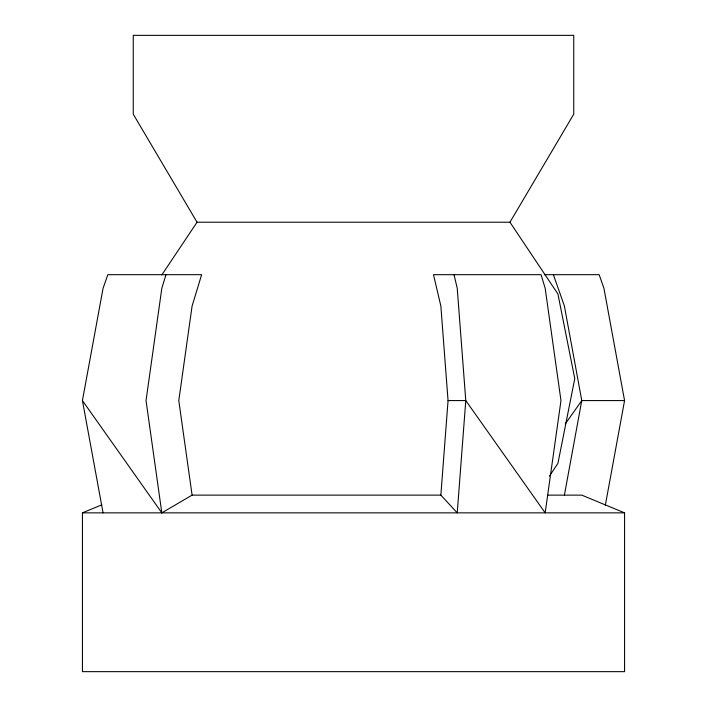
<?xml version="1.0" encoding="UTF-8"?>
<svg xmlns="http://www.w3.org/2000/svg" width="707" height="707" viewBox="0 0 707 707"><rect width="100%" height="100%" fill="white"/><g stroke="black" fill="none" stroke-linecap="round" stroke-linejoin="round"><path stroke-width="1.06" d="M448.052 400.577L465.78 400.577L457.235 512.858L440.859 495.13L448.052 400.577L440.859 306.025L433.497 274.678L541.032 274.678L545.177 288.297L560.969 400.577L545.177 512.858L465.78 400.577L457.235 288.297L454.035 274.678M82.427 400.577L103.063 288.297L107.844 274.678L201.636 274.678L192.092 306.025L178.791 400.577L192.092 495.13L161.823 512.858L82.427 400.577L103.063 512.858M564.398 495.13L581.773 400.577L564.398 306.025L553.387 274.678M605.325 505.302L624.573 400.577L603.937 288.297L599.156 274.678L544.319 274.678M165.968 274.678L161.823 288.297L146.031 400.577L161.823 512.858M509.959 222.219L573.748 114.189L573.748 35.35L133.252 35.35L133.252 114.189L197.041 222.219L509.959 222.219L557.929 294.006L574.764 378.678L557.929 463.359L549.427 476.076M161.823 274.926L197.041 222.219M565.211 423.988L581.773 400.577L624.573 400.577M547.898 495.13L581.773 495.13L624.573 512.858L624.573 671.65L82.427 671.65L82.427 512.858L101.79 504.842M192.092 495.13L440.859 495.13M82.427 512.858L624.573 512.858"/></g></svg>
